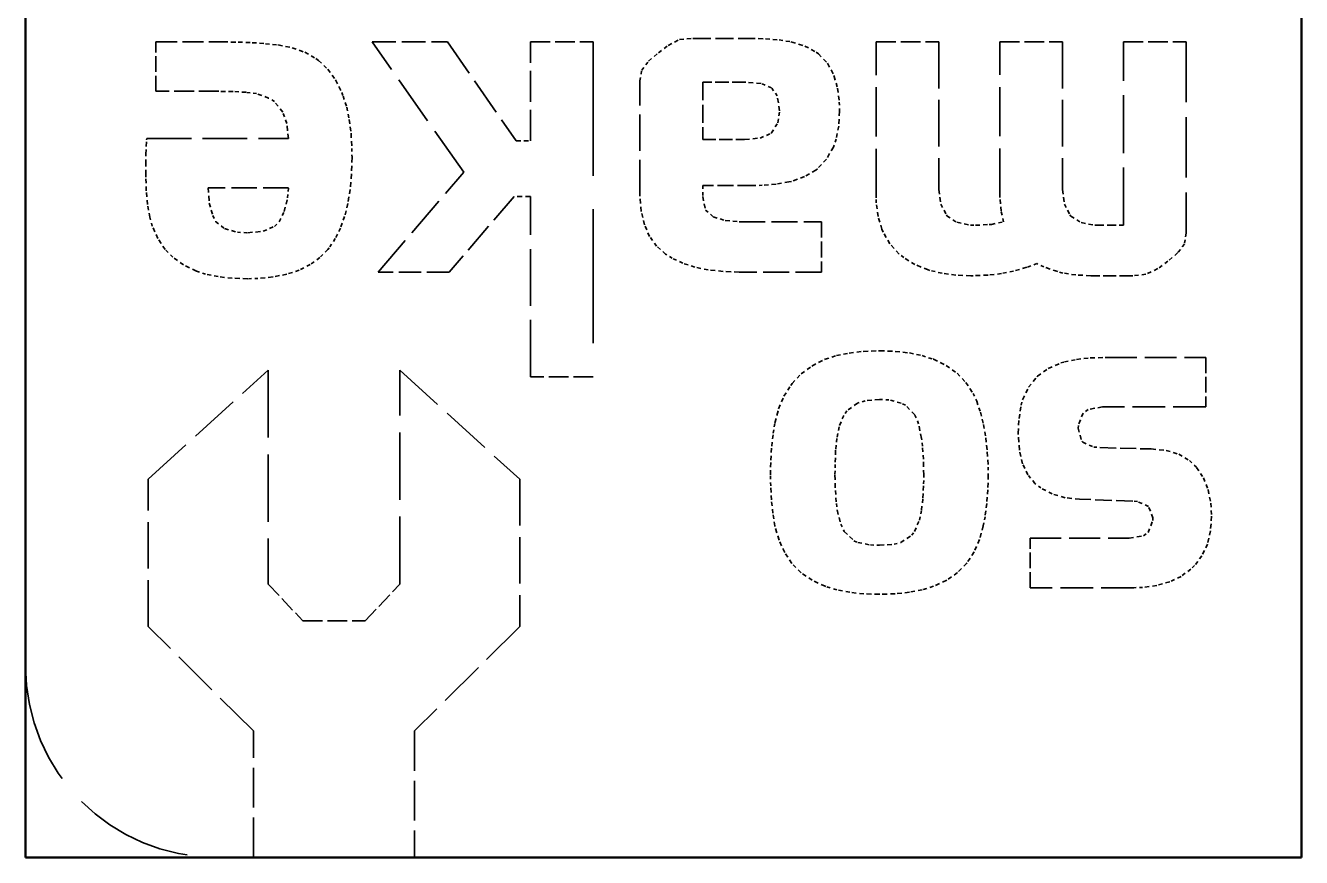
# Model space of a CAD drawing. Header units: millimetres. Extents: x 13 to 546, y 6 to 425.
# Drawn here: x 259.4 to 299.4, y 270.39 to 296.47 of the extents above; entities that cross this region are included whole.
import ezdxf

# ---------------------------------------------------------------- set-up
doc = ezdxf.new("R2010")
doc.units = ezdxf.units.MM
doc.linetypes.add('DASHED', pattern=[0.2067, 0.1654, -0.0413])
doc.layers.add('Hidden (ANSI)', color=7, linetype='DASHED', lineweight=35)
doc.layers.add('Visible (ANSI)', color=7, linetype='Continuous', lineweight=50)

msp = doc.modelspace()

# ---------------------------------------------------------------- linework, layer by layer
at = {"layer": 'Hidden (ANSI)', "ltscale": 0.764401}
msp.add_line((279.547, 295.851), (279.906, 296.03), dxfattribs=at)
at = {"layer": 'Hidden (ANSI)', "ltscale": 0.795644}
msp.add_line((279.906, 296.03), (280.322, 296.07), dxfattribs=at)
at = {"layer": 'Hidden (ANSI)', "ltscale": 3.427194}
for p, q in [((280.322, 296.07), (282.122, 296.07)), ((280.629, 294.699), (280.629, 292.9))]:
    msp.add_line(p, q, dxfattribs=at)
at = {"layer": 'Hidden (ANSI)', "ltscale": 0.909186}
msp.add_line((282.122, 296.07), (282.599, 296.056), dxfattribs=at)
at = {"layer": 'Hidden (ANSI)', "ltscale": 0.811521}
msp.add_line((282.599, 296.056), (283.024, 296.021), dxfattribs=at)
at = {"layer": 'Hidden (ANSI)', "ltscale": 0.718258}
msp.add_line((283.024, 296.021), (283.396, 295.96), dxfattribs=at)
at = {"layer": 'Hidden (ANSI)', "ltscale": 2.951875}
for p, q in [((263.489, 294.41), (263.489, 295.96)), ((296.403, 286.066), (296.403, 284.516)), ((290.895, 278.851), (290.895, 280.4))]:
    msp.add_line(p, q, dxfattribs=at)
at = {"layer": 'Hidden (ANSI)', "ltscale": 4.010918}
msp.add_line((263.489, 295.96), (265.594, 295.96), dxfattribs=at)
at = {"layer": 'Hidden (ANSI)', "ltscale": 0.89232}
msp.add_line((265.594, 295.96), (266.063, 295.951), dxfattribs=at)
at = {"layer": 'Hidden (ANSI)', "ltscale": 0.851123}
msp.add_line((266.063, 295.951), (266.509, 295.934), dxfattribs=at)
at = {"layer": 'Hidden (ANSI)', "ltscale": 0.785928}
for p, q in [((266.509, 295.934), (266.921, 295.903)), ((295.523, 289.354), (295.212, 289.082)), ((284.788, 281.898), (284.819, 281.486))]:
    msp.add_line(p, q, dxfattribs=at)
at = {"layer": 'Hidden (ANSI)', "ltscale": 0.745848}
msp.add_line((266.921, 295.903), (267.311, 295.864), dxfattribs=at)
at = {"layer": 'Hidden (ANSI)', "ltscale": 0.866666}
msp.add_line((267.311, 295.864), (267.757, 295.776), dxfattribs=at)
at = {"layer": 'Hidden (ANSI)', "ltscale": 0.807097}
msp.add_line((267.757, 295.776), (268.156, 295.632), dxfattribs=at)
at = {"layer": 'Hidden (ANSI)', "ltscale": 0.765311}
msp.add_line((268.156, 295.632), (268.506, 295.435), dxfattribs=at)
at = {"layer": 'Hidden (ANSI)', "ltscale": 9.51554}
msp.add_line((273.138, 291.875), (270.262, 295.96), dxfattribs=at)
at = {"layer": 'Hidden (ANSI)', "ltscale": 4.502913}
msp.add_line((270.262, 295.96), (272.626, 295.96), dxfattribs=at)
at = {"layer": 'Hidden (ANSI)', "ltscale": 7.201024}
msp.add_line((272.626, 295.96), (274.784, 292.856), dxfattribs=at)
at = {"layer": 'Hidden (ANSI)', "ltscale": 5.91219}
msp.add_line((275.231, 292.856), (275.231, 295.96), dxfattribs=at)
at = {"layer": 'Hidden (ANSI)', "ltscale": 3.744072}
for p, q in [((275.231, 295.96), (277.196, 295.96)), ((286.066, 295.96), (288.032, 295.96)), ((289.945, 295.96), (291.911, 295.96)), ((293.82, 295.96), (295.786, 295.96)), ((277.196, 285.461), (275.231, 285.461))]:
    msp.add_line(p, q, dxfattribs=at)
at = {"layer": 'Hidden (ANSI)', "ltscale": 25.395828}
msp.add_line((277.196, 295.96), (277.196, 285.461), dxfattribs=at)
at = {"layer": 'Hidden (ANSI)', "ltscale": 0.793193}
for p, q in [((278.926, 295.352), (279.245, 295.619)), ((263.782, 289.45), (263.55, 289.796))]:
    msp.add_line(p, q, dxfattribs=at)
at = {"layer": 'Hidden (ANSI)', "ltscale": 0.725433}
msp.add_line((279.245, 295.619), (279.547, 295.851), dxfattribs=at)
at = {"layer": 'Hidden (ANSI)', "ltscale": 0.870508}
msp.add_line((283.396, 295.96), (283.834, 295.829), dxfattribs=at)
at = {"layer": 'Hidden (ANSI)', "ltscale": 0.768574}
msp.add_line((283.834, 295.829), (284.188, 295.636), dxfattribs=at)
at = {"layer": 'Hidden (ANSI)', "ltscale": 0.160085}
msp.add_line((284.188, 295.636), (284.254, 295.584), dxfattribs=at)
at = {"layer": 'Hidden (ANSI)', "ltscale": 9.314466}
msp.add_line((286.066, 291.07), (286.066, 295.96), dxfattribs=at)
at = {"layer": 'Hidden (ANSI)', "ltscale": 8.814132}
for p, q in [((288.032, 295.96), (288.032, 291.332)), ((291.911, 295.96), (291.911, 291.332))]:
    msp.add_line(p, q, dxfattribs=at)
at = {"layer": 'Hidden (ANSI)', "ltscale": 9.297789}
msp.add_line((289.945, 291.079), (289.945, 295.96), dxfattribs=at)
at = {"layer": 'Hidden (ANSI)', "ltscale": 10.948894}
msp.add_line((293.82, 290.212), (293.82, 295.96), dxfattribs=at)
at = {"layer": 'Hidden (ANSI)', "ltscale": 11.424212}
msp.add_line((295.786, 295.96), (295.786, 289.962), dxfattribs=at)
at = {"layer": 'Hidden (ANSI)', "ltscale": 0.185054}
msp.add_line((268.506, 295.435), (268.585, 295.378), dxfattribs=at)
at = {"layer": 'Hidden (ANSI)', "ltscale": 0.755021}
msp.add_line((268.585, 295.378), (268.874, 295.106), dxfattribs=at)
at = {"layer": 'Hidden (ANSI)', "ltscale": 0.667013}
msp.add_line((278.716, 295.071), (278.926, 295.352), dxfattribs=at)
at = {"layer": 'Hidden (ANSI)', "ltscale": 0.784157}
for p, q in [((284.254, 295.584), (284.543, 295.29)), ((292.323, 288.653), (291.915, 288.714))]:
    msp.add_line(p, q, dxfattribs=at)
at = {"layer": 'Hidden (ANSI)', "ltscale": 0.820553}
for p, q in [((284.543, 295.29), (284.744, 294.909)), ((263.226, 290.864), (263.187, 291.293)), ((286.789, 289.31), (286.5, 289.629))]:
    msp.add_line(p, q, dxfattribs=at)
at = {"layer": 'Hidden (ANSI)', "ltscale": 0.787122}
msp.add_line((268.874, 295.106), (269.119, 294.774), dxfattribs=at)
at = {"layer": 'Hidden (ANSI)', "ltscale": 0.641509}
msp.add_line((278.663, 294.739), (278.716, 295.071), dxfattribs=at)
at = {"layer": 'Hidden (ANSI)', "ltscale": 0.060608}
msp.add_line((284.744, 294.909), (284.753, 294.879), dxfattribs=at)
at = {"layer": 'Hidden (ANSI)', "ltscale": 0.73642}
msp.add_line((284.753, 294.879), (284.858, 294.507), dxfattribs=at)
at = {"layer": 'Hidden (ANSI)', "ltscale": 3.752411}
msp.add_line((265.459, 294.41), (263.489, 294.41), dxfattribs=at)
at = {"layer": 'Hidden (ANSI)', "ltscale": 0.85897}
msp.add_line((265.91, 294.402), (265.459, 294.41), dxfattribs=at)
at = {"layer": 'Hidden (ANSI)', "ltscale": 0.768212}
for p, q in [((266.312, 294.38), (265.91, 294.402)), ((296.561, 281.499), (296.583, 281.097))]:
    msp.add_line(p, q, dxfattribs=at)
at = {"layer": 'Hidden (ANSI)', "ltscale": 0.853937}
msp.add_line((269.119, 294.774), (269.316, 294.371), dxfattribs=at)
at = {"layer": 'Hidden (ANSI)', "ltscale": 6.896182}
msp.add_line((278.663, 291.118), (278.663, 294.739), dxfattribs=at)
at = {"layer": 'Hidden (ANSI)', "ltscale": 2.576624}
msp.add_line((281.982, 294.699), (280.629, 294.699), dxfattribs=at)
at = {"layer": 'Hidden (ANSI)', "ltscale": 0.921755}
msp.add_line((282.463, 294.651), (281.982, 294.699), dxfattribs=at)
at = {"layer": 'Hidden (ANSI)', "ltscale": 0.665761}
msp.add_line((282.787, 294.52), (282.463, 294.651), dxfattribs=at)
at = {"layer": 'Hidden (ANSI)', "ltscale": 0.592198}
msp.add_line((282.967, 294.266), (282.787, 294.52), dxfattribs=at)
at = {"layer": 'Hidden (ANSI)', "ltscale": 0.831495}
msp.add_line((284.858, 294.507), (284.911, 294.073), dxfattribs=at)
at = {"layer": 'Hidden (ANSI)', "ltscale": 0.630853}
for p, q in [((266.641, 294.336), (266.312, 294.38)), ((264.014, 289.213), (263.782, 289.45))]:
    msp.add_line(p, q, dxfattribs=at)
at = {"layer": 'Hidden (ANSI)', "ltscale": 0.770065}
msp.add_line((267.022, 294.2), (266.641, 294.336), dxfattribs=at)
at = {"layer": 'Hidden (ANSI)', "ltscale": 0.404745}
msp.add_line((267.201, 294.086), (267.022, 294.2), dxfattribs=at)
at = {"layer": 'Hidden (ANSI)', "ltscale": 0.800827}
msp.add_line((267.464, 293.758), (267.201, 294.086), dxfattribs=at)
at = {"layer": 'Hidden (ANSI)', "ltscale": 0.232195}
msp.add_line((269.316, 294.371), (269.36, 294.257), dxfattribs=at)
at = {"layer": 'Hidden (ANSI)', "ltscale": 0.682928}
msp.add_line((269.36, 294.257), (269.469, 293.916), dxfattribs=at)
at = {"layer": 'Hidden (ANSI)', "ltscale": 0.902084}
msp.add_line((283.037, 293.797), (282.967, 294.266), dxfattribs=at)
at = {"layer": 'Hidden (ANSI)', "ltscale": 0.550521}
msp.add_line((284.911, 294.073), (284.919, 293.784), dxfattribs=at)
at = {"layer": 'Hidden (ANSI)', "ltscale": 0.008239}
for p, q in [((267.464, 293.754), (267.464, 293.758)), ((287.857, 286.013), (287.861, 286.013)), ((287.866, 278.894), (287.861, 278.894))]:
    msp.add_line(p, q, dxfattribs=at)
at = {"layer": 'Hidden (ANSI)', "ltscale": 0.717337}
msp.add_line((267.591, 293.399), (267.464, 293.754), dxfattribs=at)
at = {"layer": 'Hidden (ANSI)', "ltscale": 0.748918}
msp.add_line((269.469, 293.916), (269.548, 293.53), dxfattribs=at)
at = {"layer": 'Hidden (ANSI)', "ltscale": 0.715736}
msp.add_line((282.984, 293.425), (283.037, 293.797), dxfattribs=at)
at = {"layer": 'Hidden (ANSI)', "ltscale": 0.893565}
msp.add_line((284.919, 293.784), (284.893, 293.316), dxfattribs=at)
at = {"layer": 'Hidden (ANSI)', "ltscale": 0.906045}
msp.add_line((267.643, 292.926), (267.591, 293.399), dxfattribs=at)
at = {"layer": 'Hidden (ANSI)', "ltscale": 0.83254}
msp.add_line((269.548, 293.53), (269.605, 293.097), dxfattribs=at)
at = {"layer": 'Hidden (ANSI)', "ltscale": 0.715007}
msp.add_line((282.787, 293.106), (282.984, 293.425), dxfattribs=at)
at = {"layer": 'Hidden (ANSI)', "ltscale": 0.791438}
msp.add_line((284.893, 293.316), (284.81, 292.909), dxfattribs=at)
at = {"layer": 'Hidden (ANSI)', "ltscale": 0.85982}
msp.add_line((263.173, 292.44), (263.195, 292.891), dxfattribs=at)
at = {"layer": 'Hidden (ANSI)', "ltscale": 0.06713}
msp.add_line((263.195, 292.891), (263.2, 292.926), dxfattribs=at)
at = {"layer": 'Hidden (ANSI)', "ltscale": 8.463898}
msp.add_line((263.2, 292.926), (267.643, 292.926), dxfattribs=at)
at = {"layer": 'Hidden (ANSI)', "ltscale": 0.910218}
for p, q in [((269.605, 293.097), (269.631, 292.62)), ((289.551, 283.11), (289.578, 282.633))]:
    msp.add_line(p, q, dxfattribs=at)
at = {"layer": 'Hidden (ANSI)', "ltscale": 0.850469}
msp.add_line((274.784, 292.856), (275.231, 292.856), dxfattribs=at)
at = {"layer": 'Hidden (ANSI)', "ltscale": 2.501574}
for p, q in [((280.629, 292.9), (281.942, 292.9)), ((294.109, 288.631), (292.795, 288.631))]:
    msp.add_line(p, q, dxfattribs=at)
at = {"layer": 'Hidden (ANSI)', "ltscale": 0.937574}
msp.add_line((281.942, 292.9), (282.433, 292.944), dxfattribs=at)
at = {"layer": 'Hidden (ANSI)', "ltscale": 0.683182}
msp.add_line((282.433, 292.944), (282.761, 293.088), dxfattribs=at)
at = {"layer": 'Hidden (ANSI)', "ltscale": 0.060033}
msp.add_line((282.761, 293.088), (282.787, 293.106), dxfattribs=at)
at = {"layer": 'Hidden (ANSI)', "ltscale": 0.493025}
msp.add_line((284.81, 292.909), (284.727, 292.663), dxfattribs=at)
at = {"layer": 'Hidden (ANSI)', "ltscale": 1.367482}
msp.add_line((263.173, 291.722), (263.173, 292.44), dxfattribs=at)
at = {"layer": 'Hidden (ANSI)', "ltscale": 0.525318}
for p, q in [((269.631, 292.62), (269.635, 292.344)), ((282.494, 291.464), (282.218, 291.459)), ((287.555, 282.108), (287.559, 282.384))]:
    msp.add_line(p, q, dxfattribs=at)
at = {"layer": 'Hidden (ANSI)', "ltscale": 0.829444}
msp.add_line((284.727, 292.663), (284.508, 292.287), dxfattribs=at)
at = {"layer": 'Hidden (ANSI)', "ltscale": 1.000882}
msp.add_line((269.635, 292.344), (269.622, 291.818), dxfattribs=at)
at = {"layer": 'Hidden (ANSI)', "ltscale": 0.790383}
msp.add_line((284.508, 292.287), (284.223, 291.985), dxfattribs=at)
at = {"layer": 'Hidden (ANSI)', "ltscale": 0.817496}
msp.add_line((263.187, 291.293), (263.173, 291.722), dxfattribs=at)
at = {"layer": 'Hidden (ANSI)', "ltscale": 0.920963}
msp.add_line((269.622, 291.818), (269.579, 291.337), dxfattribs=at)
at = {"layer": 'Hidden (ANSI)', "ltscale": 7.853519}
msp.add_line((270.454, 288.745), (273.138, 291.875), dxfattribs=at)
at = {"layer": 'Hidden (ANSI)', "ltscale": 0.833458}
msp.add_line((283.82, 291.735), (283.409, 291.586), dxfattribs=at)
at = {"layer": 'Hidden (ANSI)', "ltscale": 0.773624}
msp.add_line((284.171, 291.941), (283.82, 291.735), dxfattribs=at)
at = {"layer": 'Hidden (ANSI)', "ltscale": 0.130158}
msp.add_line((284.223, 291.985), (284.171, 291.941), dxfattribs=at)
at = {"layer": 'Hidden (ANSI)', "ltscale": 4.794775}
msp.add_line((267.643, 291.389), (265.126, 291.389), dxfattribs=at)
at = {"layer": 'Hidden (ANSI)', "ltscale": 0.936238}
msp.add_line((265.126, 291.389), (265.161, 290.899), dxfattribs=at)
at = {"layer": 'Hidden (ANSI)', "ltscale": 0.611433}
msp.add_line((267.613, 291.07), (267.643, 291.389), dxfattribs=at)
at = {"layer": 'Hidden (ANSI)', "ltscale": 0.862202}
msp.add_line((269.579, 291.337), (269.504, 290.89), dxfattribs=at)
at = {"layer": 'Hidden (ANSI)', "ltscale": 3.026926}
msp.add_line((282.218, 291.459), (280.629, 291.459), dxfattribs=at)
at = {"layer": 'Hidden (ANSI)', "ltscale": 0.658674}
msp.add_line((280.629, 291.459), (280.629, 291.114), dxfattribs=at)
at = {"layer": 'Hidden (ANSI)', "ltscale": 0.828143}
for p, q in [((282.927, 291.499), (282.494, 291.464)), ((289.569, 281.92), (289.534, 281.486))]:
    msp.add_line(p, q, dxfattribs=at)
at = {"layer": 'Hidden (ANSI)', "ltscale": 0.770381}
msp.add_line((283.326, 291.569), (282.927, 291.499), dxfattribs=at)
at = {"layer": 'Hidden (ANSI)', "ltscale": 0.161812}
msp.add_line((283.409, 291.586), (283.326, 291.569), dxfattribs=at)
at = {"layer": 'Hidden (ANSI)', "ltscale": 0.87497}
msp.add_line((288.032, 291.332), (288.093, 290.877), dxfattribs=at)
at = {"layer": 'Hidden (ANSI)', "ltscale": 0.873896}
msp.add_line((291.911, 291.332), (291.968, 290.877), dxfattribs=at)
at = {"layer": 'Hidden (ANSI)', "ltscale": 0.778596}
msp.add_line((263.296, 290.461), (263.226, 290.864), dxfattribs=at)
at = {"layer": 'Hidden (ANSI)', "ltscale": 0.762762}
msp.add_line((265.161, 290.899), (265.27, 290.514), dxfattribs=at)
at = {"layer": 'Hidden (ANSI)', "ltscale": 0.831202}
msp.add_line((267.512, 290.645), (267.613, 291.07), dxfattribs=at)
at = {"layer": 'Hidden (ANSI)', "ltscale": 0.798784}
for p, q in [((269.504, 290.89), (269.403, 290.483)), ((283.715, 285.549), (284.052, 285.799))]:
    msp.add_line(p, q, dxfattribs=at)
at = {"layer": 'Hidden (ANSI)', "ltscale": 5.948685}
msp.add_line((274.718, 291.114), (272.683, 288.745), dxfattribs=at)
at = {"layer": 'Hidden (ANSI)', "ltscale": 0.975553}
msp.add_line((275.231, 291.114), (274.718, 291.114), dxfattribs=at)
at = {"layer": 'Hidden (ANSI)', "ltscale": 10.765438}
msp.add_line((275.231, 285.461), (275.231, 291.114), dxfattribs=at)
at = {"layer": 'Hidden (ANSI)', "ltscale": 0.911935}
msp.add_line((278.702, 290.641), (278.663, 291.118), dxfattribs=at)
at = {"layer": 'Hidden (ANSI)', "ltscale": 0.827514}
msp.add_line((280.629, 291.114), (280.721, 290.689), dxfattribs=at)
at = {"layer": 'Hidden (ANSI)', "ltscale": 0.291881}
msp.add_line((286.071, 290.917), (286.066, 291.07), dxfattribs=at)
at = {"layer": 'Hidden (ANSI)', "ltscale": 0.824272}
for p, q in [((286.128, 290.487), (286.071, 290.917)), ((288.566, 288.649), (288.137, 288.706))]:
    msp.add_line(p, q, dxfattribs=at)
at = {"layer": 'Hidden (ANSI)', "ltscale": 0.730876}
for p, q in [((288.093, 290.877), (288.269, 290.536)), ((291.968, 290.877), (292.143, 290.536))]:
    msp.add_line(p, q, dxfattribs=at)
at = {"layer": 'Hidden (ANSI)', "ltscale": 0.812249}
msp.add_line((289.985, 290.654), (289.945, 291.079), dxfattribs=at)
at = {"layer": 'Hidden (ANSI)', "ltscale": 0.546274}
msp.add_line((263.375, 290.185), (263.296, 290.461), dxfattribs=at)
at = {"layer": 'Hidden (ANSI)', "ltscale": 0.413917}
msp.add_line((265.27, 290.514), (265.371, 290.321), dxfattribs=at)
at = {"layer": 'Hidden (ANSI)', "ltscale": 0.686127}
msp.add_line((267.354, 290.321), (267.512, 290.645), dxfattribs=at)
at = {"layer": 'Hidden (ANSI)', "ltscale": 0.735853}
msp.add_line((269.403, 290.483), (269.272, 290.12), dxfattribs=at)
at = {"layer": 'Hidden (ANSI)', "ltscale": 0.814983}
msp.add_line((278.803, 290.225), (278.702, 290.641), dxfattribs=at)
at = {"layer": 'Hidden (ANSI)', "ltscale": 0.614156}
msp.add_line((280.721, 290.689), (280.962, 290.474), dxfattribs=at)
at = {"layer": 'Hidden (ANSI)', "ltscale": 0.749104}
msp.add_line((280.962, 290.474), (281.338, 290.361), dxfattribs=at)
at = {"layer": 'Hidden (ANSI)', "ltscale": 0.799436}
for p, q in [((286.246, 290.085), (286.128, 290.487)), ((291.99, 281.67), (291.587, 281.788))]:
    msp.add_line(p, q, dxfattribs=at)
at = {"layer": 'Hidden (ANSI)', "ltscale": 0.083289}
msp.add_line((288.269, 290.536), (288.295, 290.501), dxfattribs=at)
at = {"layer": 'Hidden (ANSI)', "ltscale": 0.679867}
msp.add_line((288.295, 290.501), (288.593, 290.304), dxfattribs=at)
at = {"layer": 'Hidden (ANSI)', "ltscale": 0.64755}
msp.add_line((290.055, 290.321), (289.985, 290.654), dxfattribs=at)
at = {"layer": 'Hidden (ANSI)', "ltscale": 0.088544}
msp.add_line((292.143, 290.536), (292.174, 290.501), dxfattribs=at)
at = {"layer": 'Hidden (ANSI)', "ltscale": 0.716901}
msp.add_line((292.174, 290.501), (292.489, 290.295), dxfattribs=at)
at = {"layer": 'Hidden (ANSI)', "ltscale": 0.813575}
msp.add_line((263.55, 289.796), (263.375, 290.185), dxfattribs=at)
at = {"layer": 'Hidden (ANSI)', "ltscale": 0.645883}
msp.add_line((265.371, 290.321), (265.634, 290.107), dxfattribs=at)
at = {"layer": 'Hidden (ANSI)', "ltscale": 0.805156}
msp.add_line((265.634, 290.107), (266.041, 289.993), dxfattribs=at)
at = {"layer": 'Hidden (ANSI)', "ltscale": 0.946651}
msp.add_line((266.356, 289.975), (266.851, 290.023), dxfattribs=at)
at = {"layer": 'Hidden (ANSI)', "ltscale": 0.728064}
msp.add_line((266.851, 290.023), (267.201, 290.177), dxfattribs=at)
at = {"layer": 'Hidden (ANSI)', "ltscale": 0.401036}
msp.add_line((267.201, 290.177), (267.354, 290.321), dxfattribs=at)
at = {"layer": 'Hidden (ANSI)', "ltscale": 0.689816}
msp.add_line((269.272, 290.12), (269.11, 289.796), dxfattribs=at)
at = {"layer": 'Hidden (ANSI)', "ltscale": 0.757687}
msp.add_line((278.965, 289.861), (278.803, 290.225), dxfattribs=at)
at = {"layer": 'Hidden (ANSI)', "ltscale": 0.837162}
msp.add_line((281.338, 290.361), (281.776, 290.321), dxfattribs=at)
at = {"layer": 'Hidden (ANSI)', "ltscale": 4.903182}
for p, q in [((281.776, 290.321), (284.35, 290.321)), ((284.35, 288.745), (281.776, 288.745))]:
    msp.add_line(p, q, dxfattribs=at)
at = {"layer": 'Hidden (ANSI)', "ltscale": 3.001909}
msp.add_line((284.35, 290.321), (284.35, 288.745), dxfattribs=at)
at = {"layer": 'Hidden (ANSI)', "ltscale": 0.182787}
msp.add_line((286.285, 289.997), (286.246, 290.085), dxfattribs=at)
at = {"layer": 'Hidden (ANSI)', "ltscale": 0.84213}
for p, q in [((288.593, 290.304), (289.026, 290.216)), ((267.595, 288.679), (267.162, 288.592))]:
    msp.add_line(p, q, dxfattribs=at)
at = {"layer": 'Hidden (ANSI)', "ltscale": 0.300217}
msp.add_line((289.026, 290.216), (289.184, 290.212), dxfattribs=at)
at = {"layer": 'Hidden (ANSI)', "ltscale": 0.818177}
msp.add_line((289.184, 290.212), (289.613, 290.234), dxfattribs=at)
at = {"layer": 'Hidden (ANSI)', "ltscale": 0.133583}
msp.add_line((289.613, 290.234), (289.683, 290.238), dxfattribs=at)
at = {"layer": 'Hidden (ANSI)', "ltscale": 0.7262}
msp.add_line((289.683, 290.238), (290.055, 290.321), dxfattribs=at)
at = {"layer": 'Hidden (ANSI)', "ltscale": 0.840519}
msp.add_line((292.489, 290.295), (292.922, 290.212), dxfattribs=at)
at = {"layer": 'Hidden (ANSI)', "ltscale": 1.709377}
msp.add_line((292.922, 290.212), (293.82, 290.212), dxfattribs=at)
at = {"layer": 'Hidden (ANSI)', "ltscale": 0.601228}
msp.add_line((266.041, 289.993), (266.356, 289.975), dxfattribs=at)
at = {"layer": 'Hidden (ANSI)', "ltscale": 0.656771}
msp.add_line((269.11, 289.796), (268.922, 289.507), dxfattribs=at)
at = {"layer": 'Hidden (ANSI)', "ltscale": 0.710471}
msp.add_line((279.184, 289.559), (278.965, 289.861), dxfattribs=at)
at = {"layer": 'Hidden (ANSI)', "ltscale": 0.810835}
msp.add_line((286.5, 289.629), (286.285, 289.997), dxfattribs=at)
at = {"layer": 'Hidden (ANSI)', "ltscale": 0.635465}
msp.add_line((295.729, 289.616), (295.523, 289.354), dxfattribs=at)
at = {"layer": 'Hidden (ANSI)', "ltscale": 0.667534}
msp.add_line((295.786, 289.962), (295.729, 289.616), dxfattribs=at)
at = {"layer": 'Hidden (ANSI)', "ltscale": 0.800609}
for p, q in [((264.355, 288.968), (264.014, 289.213)), ((288.26, 285.816), (288.601, 285.571))]:
    msp.add_line(p, q, dxfattribs=at)
at = {"layer": 'Hidden (ANSI)', "ltscale": 0.678023}
msp.add_line((268.874, 289.45), (268.624, 289.196), dxfattribs=at)
at = {"layer": 'Hidden (ANSI)', "ltscale": 0.141907}
msp.add_line((268.922, 289.507), (268.874, 289.45), dxfattribs=at)
at = {"layer": 'Hidden (ANSI)', "ltscale": 0.71457}
msp.add_line((279.464, 289.31), (279.184, 289.559), dxfattribs=at)
at = {"layer": 'Hidden (ANSI)', "ltscale": 0.471915}
msp.add_line((279.674, 289.178), (279.464, 289.31), dxfattribs=at)
at = {"layer": 'Hidden (ANSI)', "ltscale": 0.343722}
msp.add_line((286.929, 289.196), (286.789, 289.31), dxfattribs=at)
at = {"layer": 'Hidden (ANSI)', "ltscale": 0.861435}
msp.add_line((264.763, 288.771), (264.355, 288.968), dxfattribs=at)
at = {"layer": 'Hidden (ANSI)', "ltscale": 0.772544}
msp.add_line((267.981, 288.806), (267.595, 288.679), dxfattribs=at)
at = {"layer": 'Hidden (ANSI)', "ltscale": 0.738306}
msp.add_line((268.326, 288.981), (267.981, 288.806), dxfattribs=at)
at = {"layer": 'Hidden (ANSI)', "ltscale": 0.698828}
msp.add_line((268.624, 289.196), (268.326, 288.981), dxfattribs=at)
at = {"layer": 'Hidden (ANSI)', "ltscale": 0.701163}
msp.add_line((280.007, 289.021), (279.674, 289.178), dxfattribs=at)
at = {"layer": 'Hidden (ANSI)', "ltscale": 0.754099}
msp.add_line((280.384, 288.898), (280.007, 289.021), dxfattribs=at)
at = {"layer": 'Hidden (ANSI)', "ltscale": 0.817624}
msp.add_line((280.804, 288.811), (280.384, 288.898), dxfattribs=at)
at = {"layer": 'Hidden (ANSI)', "ltscale": 0.888572}
msp.add_line((281.268, 288.763), (280.804, 288.811), dxfattribs=at)
at = {"layer": 'Hidden (ANSI)', "ltscale": 0.789327}
msp.add_line((287.283, 288.981), (286.929, 289.196), dxfattribs=at)
at = {"layer": 'Hidden (ANSI)', "ltscale": 0.856254}
msp.add_line((287.699, 288.811), (287.283, 288.981), dxfattribs=at)
at = {"layer": 'Hidden (ANSI)', "ltscale": 0.103047}
msp.add_line((287.752, 288.798), (287.699, 288.811), dxfattribs=at)
at = {"layer": 'Hidden (ANSI)', "ltscale": 0.825789}
for p, q in [((290.79, 288.894), (290.374, 288.771)), ((296.473, 281.924), (296.561, 281.499))]:
    msp.add_line(p, q, dxfattribs=at)
at = {"layer": 'Hidden (ANSI)', "ltscale": 0.638249}
msp.add_line((291.106, 289.008), (290.79, 288.894), dxfattribs=at)
at = {"layer": 'Hidden (ANSI)', "ltscale": 0.447801}
msp.add_line((291.32, 288.911), (291.106, 289.008), dxfattribs=at)
at = {"layer": 'Hidden (ANSI)', "ltscale": 0.883392}
msp.add_line((291.758, 288.758), (291.32, 288.911), dxfattribs=at)
at = {"layer": 'Hidden (ANSI)', "ltscale": 0.794376}
msp.add_line((294.901, 288.854), (294.525, 288.675), dxfattribs=at)
at = {"layer": 'Hidden (ANSI)', "ltscale": 0.733772}
for p, q in [((295.212, 289.082), (294.901, 288.854)), ((295.935, 279.433), (295.624, 279.205))]:
    msp.add_line(p, q, dxfattribs=at)
at = {"layer": 'Hidden (ANSI)', "ltscale": 0.569516}
msp.add_line((265.047, 288.679), (264.763, 288.771), dxfattribs=at)
at = {"layer": 'Hidden (ANSI)', "ltscale": 0.75709}
msp.add_line((265.437, 288.601), (265.047, 288.679), dxfattribs=at)
at = {"layer": 'Hidden (ANSI)', "ltscale": 0.847111}
for p, q in [((265.879, 288.552), (265.437, 288.601)), ((286.666, 286.258), (287.108, 286.21)), ((289.503, 283.553), (289.551, 283.11)), ((285.681, 278.658), (285.239, 278.706)), ((287.108, 278.706), (286.666, 278.658))]:
    msp.add_line(p, q, dxfattribs=at)
at = {"layer": 'Hidden (ANSI)', "ltscale": 0.934454}
msp.add_line((266.369, 288.535), (265.879, 288.552), dxfattribs=at)
at = {"layer": 'Hidden (ANSI)', "ltscale": 0.600533}
msp.add_line((266.685, 288.544), (266.369, 288.535), dxfattribs=at)
at = {"layer": 'Hidden (ANSI)', "ltscale": 0.913458}
msp.add_line((267.162, 288.592), (266.685, 288.544), dxfattribs=at)
at = {"layer": 'Hidden (ANSI)', "ltscale": 4.244407}
msp.add_line((272.683, 288.745), (270.454, 288.745), dxfattribs=at)
at = {"layer": 'Hidden (ANSI)', "ltscale": 0.967789}
msp.add_line((281.776, 288.745), (281.268, 288.763), dxfattribs=at)
at = {"layer": 'Hidden (ANSI)', "ltscale": 0.75433}
msp.add_line((288.137, 288.706), (287.752, 288.798), dxfattribs=at)
at = {"layer": 'Hidden (ANSI)', "ltscale": 0.884454}
msp.add_line((289.03, 288.631), (288.566, 288.649), dxfattribs=at)
at = {"layer": 'Hidden (ANSI)', "ltscale": 0.141662}
msp.add_line((289.105, 288.631), (289.03, 288.631), dxfattribs=at)
at = {"layer": 'Hidden (ANSI)', "ltscale": 0.90112}
msp.add_line((289.578, 288.649), (289.105, 288.631), dxfattribs=at)
at = {"layer": 'Hidden (ANSI)', "ltscale": 0.805674}
msp.add_line((289.998, 288.697), (289.578, 288.649), dxfattribs=at)
at = {"layer": 'Hidden (ANSI)', "ltscale": 0.730924}
for p, q in [((290.374, 288.771), (289.998, 288.697)), ((291.972, 285.93), (292.349, 286.004))]:
    msp.add_line(p, q, dxfattribs=at)
at = {"layer": 'Hidden (ANSI)', "ltscale": 0.311468}
msp.add_line((291.915, 288.714), (291.758, 288.758), dxfattribs=at)
at = {"layer": 'Hidden (ANSI)', "ltscale": 0.901467}
msp.add_line((292.795, 288.631), (292.323, 288.653), dxfattribs=at)
at = {"layer": 'Hidden (ANSI)', "ltscale": 0.796474}
for p, q in [((294.525, 288.675), (294.109, 288.631)), ((282.827, 281.184), (282.783, 281.6))]:
    msp.add_line(p, q, dxfattribs=at)
at = {"layer": 'Hidden (ANSI)', "ltscale": 0.063407}
msp.add_line((284.442, 286), (284.473, 286.013), dxfattribs=at)
at = {"layer": 'Hidden (ANSI)', "ltscale": 0.701361}
for p, q in [((284.473, 286.013), (284.823, 286.127)), ((287.507, 286.127), (287.857, 286.013))]:
    msp.add_line(p, q, dxfattribs=at)
at = {"layer": 'Hidden (ANSI)', "ltscale": 0.765265}
msp.add_line((284.823, 286.127), (285.217, 286.206), dxfattribs=at)
at = {"layer": 'Hidden (ANSI)', "ltscale": 0.848054}
msp.add_line((285.217, 286.206), (285.659, 286.258), dxfattribs=at)
at = {"layer": 'Hidden (ANSI)', "ltscale": 0.92612}
msp.add_line((285.659, 286.258), (286.145, 286.276), dxfattribs=at)
at = {"layer": 'Hidden (ANSI)', "ltscale": 0.049933}
msp.add_line((286.145, 286.276), (286.171, 286.276), dxfattribs=at)
at = {"layer": 'Hidden (ANSI)', "ltscale": 0.942787}
msp.add_line((286.171, 286.276), (286.666, 286.258), dxfattribs=at)
at = {"layer": 'Hidden (ANSI)', "ltscale": 0.775105}
msp.add_line((287.108, 286.21), (287.507, 286.127), dxfattribs=at)
at = {"layer": 'Hidden (ANSI)', "ltscale": 0.846454}
msp.add_line((287.861, 286.013), (288.26, 285.816), dxfattribs=at)
at = {"layer": 'Hidden (ANSI)', "ltscale": 0.813959}
msp.add_line((292.349, 286.004), (292.774, 286.053), dxfattribs=at)
at = {"layer": 'Hidden (ANSI)', "ltscale": 0.90085}
msp.add_line((292.774, 286.053), (293.246, 286.066), dxfattribs=at)
at = {"layer": 'Hidden (ANSI)', "ltscale": 6.012257}
msp.add_line((293.246, 286.066), (296.403, 286.066), dxfattribs=at)
at = {"layer": 'Hidden (ANSI)', "ltscale": 9.677503}
for p, q in [((263.246, 282.252), (267.007, 285.669)), ((271.134, 285.669), (274.894, 282.252))]:
    msp.add_line(p, q, dxfattribs=at)
at = {"layer": 'Hidden (ANSI)', "ltscale": 12.767645}
for p, q in [((267.007, 285.669), (267.007, 278.965)), ((271.134, 278.965), (271.134, 285.669))]:
    msp.add_line(p, q, dxfattribs=at)
at = {"layer": 'Hidden (ANSI)', "ltscale": 0.835333}
msp.add_line((284.052, 285.799), (284.442, 286), dxfattribs=at)
at = {"layer": 'Hidden (ANSI)', "ltscale": 0.782204}
msp.add_line((291.127, 285.483), (291.46, 285.724), dxfattribs=at)
at = {"layer": 'Hidden (ANSI)', "ltscale": 0.825495}
msp.add_line((291.46, 285.724), (291.859, 285.895), dxfattribs=at)
at = {"layer": 'Hidden (ANSI)', "ltscale": 0.226743}
msp.add_line((291.859, 285.895), (291.972, 285.93), dxfattribs=at)
at = {"layer": 'Hidden (ANSI)', "ltscale": 0.143368}
msp.add_line((283.387, 285.19), (283.431, 285.251), dxfattribs=at)
at = {"layer": 'Hidden (ANSI)', "ltscale": 0.784334}
msp.add_line((283.431, 285.251), (283.715, 285.549), dxfattribs=at)
at = {"layer": 'Hidden (ANSI)', "ltscale": 0.766536}
for p, q in [((288.601, 285.571), (288.881, 285.282)), ((288.899, 279.612), (288.619, 279.323))]:
    msp.add_line(p, q, dxfattribs=at)
at = {"layer": 'Hidden (ANSI)', "ltscale": 0.777031}
msp.add_line((288.881, 285.282), (289.105, 284.94), dxfattribs=at)
at = {"layer": 'Hidden (ANSI)', "ltscale": 0.789107}
for p, q in [((290.843, 285.133), (291.101, 285.457)), ((282.792, 283.286), (282.84, 283.697))]:
    msp.add_line(p, q, dxfattribs=at)
at = {"layer": 'Hidden (ANSI)', "ltscale": 0.070658}
msp.add_line((291.101, 285.457), (291.127, 285.483), dxfattribs=at)
at = {"layer": 'Hidden (ANSI)', "ltscale": 0.814557}
msp.add_line((283.01, 284.455), (283.177, 284.849), dxfattribs=at)
at = {"layer": 'Hidden (ANSI)', "ltscale": 0.763628}
msp.add_line((283.177, 284.849), (283.387, 285.19), dxfattribs=at)
at = {"layer": 'Hidden (ANSI)', "ltscale": 0.514756}
msp.add_line((289.105, 284.94), (289.219, 284.695), dxfattribs=at)
at = {"layer": 'Hidden (ANSI)', "ltscale": 0.828102}
msp.add_line((290.659, 284.739), (290.843, 285.133), dxfattribs=at)
at = {"layer": 'Hidden (ANSI)', "ltscale": 0.863652}
msp.add_line((282.892, 284.017), (283.01, 284.455), dxfattribs=at)
at = {"layer": 'Hidden (ANSI)', "ltscale": 0.780424}
msp.add_line((285.48, 284.638), (285.151, 284.393), dxfattribs=at)
at = {"layer": 'Hidden (ANSI)', "ltscale": 0.477553}
msp.add_line((285.721, 284.708), (285.48, 284.638), dxfattribs=at)
at = {"layer": 'Hidden (ANSI)', "ltscale": 0.862847}
msp.add_line((286.171, 284.752), (285.721, 284.708), dxfattribs=at)
at = {"layer": 'Hidden (ANSI)', "ltscale": 0.567926}
msp.add_line((286.469, 284.735), (286.171, 284.752), dxfattribs=at)
at = {"layer": 'Hidden (ANSI)', "ltscale": 0.748222}
for p, q in [((286.85, 284.638), (286.469, 284.735)), ((289.337, 284.349), (289.433, 283.969))]:
    msp.add_line(p, q, dxfattribs=at)
at = {"layer": 'Hidden (ANSI)', "ltscale": 0.290807}
msp.add_line((286.986, 284.568), (286.85, 284.638), dxfattribs=at)
at = {"layer": 'Hidden (ANSI)', "ltscale": 0.801911}
msp.add_line((287.279, 284.266), (286.986, 284.568), dxfattribs=at)
at = {"layer": 'Hidden (ANSI)', "ltscale": 0.696087}
msp.add_line((289.219, 284.695), (289.337, 284.349), dxfattribs=at)
at = {"layer": 'Hidden (ANSI)', "ltscale": 0.793675}
for p, q in [((290.545, 284.157), (290.611, 284.568)), ((287.546, 282.874), (287.52, 283.29))]:
    msp.add_line(p, q, dxfattribs=at)
at = {"layer": 'Hidden (ANSI)', "ltscale": 0.337806}
msp.add_line((290.611, 284.568), (290.659, 284.739), dxfattribs=at)
at = {"layer": 'Hidden (ANSI)', "ltscale": 0.370208}
msp.add_line((292.712, 284.437), (292.555, 284.323), dxfattribs=at)
at = {"layer": 'Hidden (ANSI)', "ltscale": 0.871825}
msp.add_line((293.163, 284.516), (292.712, 284.437), dxfattribs=at)
at = {"layer": 'Hidden (ANSI)', "ltscale": 6.170696}
msp.add_line((296.403, 284.516), (293.163, 284.516), dxfattribs=at)
at = {"layer": 'Hidden (ANSI)', "ltscale": 0.616811}
msp.add_line((282.84, 283.697), (282.892, 284.017), dxfattribs=at)
at = {"layer": 'Hidden (ANSI)', "ltscale": 0.736986}
msp.add_line((285.051, 284.253), (284.906, 283.894), dxfattribs=at)
at = {"layer": 'Hidden (ANSI)', "ltscale": 0.328521}
for p, q in [((285.151, 284.393), (285.051, 284.253)), ((294.45, 280.479), (294.59, 280.58))]:
    msp.add_line(p, q, dxfattribs=at)
at = {"layer": 'Hidden (ANSI)', "ltscale": 0.579139}
msp.add_line((287.397, 283.986), (287.279, 284.266), dxfattribs=at)
at = {"layer": 'Hidden (ANSI)', "ltscale": 0.876914}
msp.add_line((290.519, 283.697), (290.545, 284.157), dxfattribs=at)
at = {"layer": 'Hidden (ANSI)', "ltscale": 0.786592}
msp.add_line((292.555, 284.323), (292.406, 283.938), dxfattribs=at)
at = {"layer": 'Hidden (ANSI)', "ltscale": 0.706398}
msp.add_line((284.906, 283.894), (284.832, 283.531), dxfattribs=at)
at = {"layer": 'Hidden (ANSI)', "ltscale": 0.884651}
msp.add_line((287.489, 283.531), (287.397, 283.986), dxfattribs=at)
at = {"layer": 'Hidden (ANSI)', "ltscale": 0.803254}
msp.add_line((289.433, 283.969), (289.503, 283.553), dxfattribs=at)
at = {"layer": 'Hidden (ANSI)', "ltscale": 0.091628}
msp.add_line((290.519, 283.649), (290.519, 283.697), dxfattribs=at)
at = {"layer": 'Hidden (ANSI)', "ltscale": 0.936869}
msp.add_line((290.558, 283.159), (290.519, 283.649), dxfattribs=at)
at = {"layer": 'Hidden (ANSI)', "ltscale": 0.166887}
msp.add_line((292.406, 283.938), (292.401, 283.85), dxfattribs=at)
at = {"layer": 'Hidden (ANSI)', "ltscale": 0.794901}
msp.add_line((292.401, 283.85), (292.511, 283.448), dxfattribs=at)
at = {"layer": 'Hidden (ANSI)', "ltscale": 0.835291}
msp.add_line((282.765, 282.848), (282.792, 283.286), dxfattribs=at)
at = {"layer": 'Hidden (ANSI)', "ltscale": 0.71184}
msp.add_line((284.832, 283.531), (284.797, 283.159), dxfattribs=at)
at = {"layer": 'Hidden (ANSI)', "ltscale": 0.46224}
msp.add_line((287.52, 283.29), (287.489, 283.531), dxfattribs=at)
at = {"layer": 'Hidden (ANSI)', "ltscale": 0.094978}
msp.add_line((292.511, 283.448), (292.542, 283.408), dxfattribs=at)
at = {"layer": 'Hidden (ANSI)', "ltscale": 0.717095}
msp.add_line((292.542, 283.408), (292.887, 283.259), dxfattribs=at)
at = {"layer": 'Hidden (ANSI)', "ltscale": 0.368325}
msp.add_line((292.887, 283.259), (293.08, 283.242), dxfattribs=at)
at = {"layer": 'Hidden (ANSI)', "ltscale": 3.061417}
msp.add_line((293.08, 283.242), (294.687, 283.198), dxfattribs=at)
at = {"layer": 'Hidden (ANSI)', "ltscale": 0.884179}
msp.add_line((282.752, 282.384), (282.765, 282.848), dxfattribs=at)
at = {"layer": 'Hidden (ANSI)', "ltscale": 0.842791}
msp.add_line((284.797, 283.159), (284.779, 282.716), dxfattribs=at)
at = {"layer": 'Hidden (ANSI)', "ltscale": 0.934193}
for p, q in [((287.559, 282.384), (287.546, 282.874)), ((286.171, 278.645), (285.681, 278.658))]:
    msp.add_line(p, q, dxfattribs=at)
at = {"layer": 'Hidden (ANSI)', "ltscale": 0.823091}
msp.add_line((290.659, 282.738), (290.558, 283.159), dxfattribs=at)
at = {"layer": 'Hidden (ANSI)', "ltscale": 0.896052}
msp.add_line((294.687, 283.198), (295.155, 283.154), dxfattribs=at)
at = {"layer": 'Hidden (ANSI)', "ltscale": 0.79385}
msp.add_line((295.155, 283.154), (295.554, 283.032), dxfattribs=at)
at = {"layer": 'Hidden (ANSI)', "ltscale": 0.743608}
msp.add_line((295.554, 283.032), (295.891, 282.835), dxfattribs=at)
at = {"layer": 'Hidden (ANSI)', "ltscale": 0.589668}
msp.add_line((295.891, 282.835), (296.114, 282.62), dxfattribs=at)
at = {"layer": 'Hidden (ANSI)', "ltscale": 0.633712}
msp.add_line((284.779, 282.716), (284.775, 282.384), dxfattribs=at)
at = {"layer": 'Hidden (ANSI)', "ltscale": 0.475218}
msp.add_line((289.578, 282.633), (289.578, 282.384), dxfattribs=at)
at = {"layer": 'Hidden (ANSI)', "ltscale": 0.727348}
msp.add_line((290.821, 282.392), (290.659, 282.738), dxfattribs=at)
at = {"layer": 'Hidden (ANSI)', "ltscale": 0.735428}
msp.add_line((296.114, 282.62), (296.324, 282.296), dxfattribs=at)
at = {"layer": 'Hidden (ANSI)', "ltscale": 8.793238}
for p, q in [((263.246, 277.636), (263.246, 282.252)), ((274.894, 282.252), (274.894, 277.636))]:
    msp.add_line(p, q, dxfattribs=at)
at = {"layer": 'Hidden (ANSI)', "ltscale": 0.650549}
msp.add_line((282.761, 282.042), (282.752, 282.384), dxfattribs=at)
at = {"layer": 'Hidden (ANSI)', "ltscale": 0.843162}
msp.add_line((282.783, 281.6), (282.761, 282.042), dxfattribs=at)
at = {"layer": 'Hidden (ANSI)', "ltscale": 0.925857}
for p, q in [((284.775, 282.384), (284.788, 281.898)), ((286.666, 278.658), (286.18, 278.645))]:
    msp.add_line(p, q, dxfattribs=at)
at = {"layer": 'Hidden (ANSI)', "ltscale": 0.851491}
msp.add_line((287.533, 281.661), (287.555, 282.108), dxfattribs=at)
at = {"layer": 'Hidden (ANSI)', "ltscale": 0.883982}
msp.add_line((289.578, 282.384), (289.569, 281.92), dxfattribs=at)
at = {"layer": 'Hidden (ANSI)', "ltscale": 0.669354}
msp.add_line((291.044, 282.121), (290.821, 282.392), dxfattribs=at)
at = {"layer": 'Hidden (ANSI)', "ltscale": 0.451897}
msp.add_line((291.233, 281.977), (291.044, 282.121), dxfattribs=at)
at = {"layer": 'Hidden (ANSI)', "ltscale": 0.763309}
msp.add_line((296.324, 282.296), (296.473, 281.924), dxfattribs=at)
at = {"layer": 'Hidden (ANSI)', "ltscale": 0.713596}
msp.add_line((287.489, 281.289), (287.533, 281.661), dxfattribs=at)
at = {"layer": 'Hidden (ANSI)', "ltscale": 0.764629}
for p, q in [((291.587, 281.788), (291.233, 281.977)), ((296.451, 280.217), (296.28, 279.853))]:
    msp.add_line(p, q, dxfattribs=at)
at = {"layer": 'Hidden (ANSI)', "ltscale": 0.871985}
msp.add_line((292.445, 281.622), (291.99, 281.67), dxfattribs=at)
at = {"layer": 'Hidden (ANSI)', "ltscale": 3.187209}
msp.add_line((294.118, 281.565), (292.445, 281.622), dxfattribs=at)
at = {"layer": 'Hidden (ANSI)', "ltscale": 0.378472}
msp.add_line((284.819, 281.486), (284.845, 281.289), dxfattribs=at)
at = {"layer": 'Hidden (ANSI)', "ltscale": 0.875645}
msp.add_line((284.845, 281.289), (284.954, 280.843), dxfattribs=at)
at = {"layer": 'Hidden (ANSI)', "ltscale": 0.621359}
msp.add_line((287.424, 280.97), (287.489, 281.289), dxfattribs=at)
at = {"layer": 'Hidden (ANSI)', "ltscale": 0.790119}
msp.add_line((289.534, 281.486), (289.481, 281.075), dxfattribs=at)
at = {"layer": 'Hidden (ANSI)', "ltscale": 0.267915}
msp.add_line((294.258, 281.552), (294.118, 281.565), dxfattribs=at)
at = {"layer": 'Hidden (ANSI)', "ltscale": 0.720432}
msp.add_line((294.604, 281.399), (294.258, 281.552), dxfattribs=at)
at = {"layer": 'Hidden (ANSI)', "ltscale": 0.733914}
msp.add_line((294.744, 281.04), (294.604, 281.399), dxfattribs=at)
at = {"layer": 'Hidden (ANSI)', "ltscale": 0.760754}
msp.add_line((282.892, 280.79), (282.827, 281.184), dxfattribs=at)
at = {"layer": 'Hidden (ANSI)', "ltscale": 0.492178}
msp.add_line((284.954, 280.843), (285.068, 280.611), dxfattribs=at)
at = {"layer": 'Hidden (ANSI)', "ltscale": 0.746687}
msp.add_line((287.266, 280.611), (287.424, 280.97), dxfattribs=at)
at = {"layer": 'Hidden (ANSI)', "ltscale": 0.552664}
msp.add_line((289.481, 281.075), (289.424, 280.79), dxfattribs=at)
at = {"layer": 'Hidden (ANSI)', "ltscale": 0.778819}
msp.add_line((294.59, 280.58), (294.739, 280.961), dxfattribs=at)
at = {"layer": 'Hidden (ANSI)', "ltscale": 0.150232}
msp.add_line((294.739, 280.961), (294.744, 281.04), dxfattribs=at)
at = {"layer": 'Hidden (ANSI)', "ltscale": 0.894654}
msp.add_line((296.583, 281.097), (296.547, 280.628), dxfattribs=at)
at = {"layer": 'Hidden (ANSI)', "ltscale": 0.04242}
msp.add_line((282.897, 280.768), (282.892, 280.79), dxfattribs=at)
at = {"layer": 'Hidden (ANSI)', "ltscale": 0.852144}
msp.add_line((283.024, 280.339), (282.897, 280.768), dxfattribs=at)
at = {"layer": 'Hidden (ANSI)', "ltscale": 0.796124}
msp.add_line((285.068, 280.611), (285.37, 280.322), dxfattribs=at)
at = {"layer": 'Hidden (ANSI)', "ltscale": 0.788578}
msp.add_line((286.837, 280.265), (287.183, 280.492), dxfattribs=at)
at = {"layer": 'Hidden (ANSI)', "ltscale": 0.27521}
msp.add_line((287.183, 280.492), (287.266, 280.611), dxfattribs=at)
at = {"layer": 'Hidden (ANSI)', "ltscale": 0.853448}
msp.add_line((289.424, 280.79), (289.311, 280.357), dxfattribs=at)
at = {"layer": 'Hidden (ANSI)', "ltscale": 5.903851}
msp.add_line((290.895, 280.4), (293.995, 280.4), dxfattribs=at)
at = {"layer": 'Hidden (ANSI)', "ltscale": 0.880041}
msp.add_line((293.995, 280.4), (294.45, 280.479), dxfattribs=at)
at = {"layer": 'Hidden (ANSI)', "ltscale": 0.80494}
msp.add_line((296.547, 280.628), (296.451, 280.217), dxfattribs=at)
at = {"layer": 'Hidden (ANSI)', "ltscale": 0.805976}
msp.add_line((283.199, 279.954), (283.024, 280.339), dxfattribs=at)
at = {"layer": 'Hidden (ANSI)', "ltscale": 0.264915}
msp.add_line((285.37, 280.322), (285.497, 280.265), dxfattribs=at)
at = {"layer": 'Hidden (ANSI)', "ltscale": 0.763673}
msp.add_line((285.497, 280.265), (285.891, 280.19), dxfattribs=at)
at = {"layer": 'Hidden (ANSI)', "ltscale": 0.533851}
msp.add_line((285.891, 280.19), (286.171, 280.181), dxfattribs=at)
at = {"layer": 'Hidden (ANSI)', "ltscale": 0.87743}
msp.add_line((286.171, 280.181), (286.631, 280.212), dxfattribs=at)
at = {"layer": 'Hidden (ANSI)', "ltscale": 0.404402}
msp.add_line((286.631, 280.212), (286.837, 280.265), dxfattribs=at)
at = {"layer": 'Hidden (ANSI)', "ltscale": 0.802561}
msp.add_line((289.311, 280.357), (289.14, 279.971), dxfattribs=at)
at = {"layer": 'Hidden (ANSI)', "ltscale": 0.772499}
msp.add_line((283.418, 279.612), (283.199, 279.954), dxfattribs=at)
at = {"layer": 'Hidden (ANSI)', "ltscale": 0.023486}
msp.add_line((283.426, 279.604), (283.418, 279.612), dxfattribs=at)
at = {"layer": 'Hidden (ANSI)', "ltscale": 0.772364}
msp.add_line((283.715, 279.319), (283.426, 279.604), dxfattribs=at)
at = {"layer": 'Hidden (ANSI)', "ltscale": 0.041595}
msp.add_line((288.912, 279.63), (288.899, 279.612), dxfattribs=at)
at = {"layer": 'Hidden (ANSI)', "ltscale": 0.781626}
msp.add_line((289.14, 279.971), (288.912, 279.63), dxfattribs=at)
at = {"layer": 'Hidden (ANSI)', "ltscale": 0.73873}
msp.add_line((296.28, 279.853), (296.048, 279.542), dxfattribs=at)
at = {"layer": 'Hidden (ANSI)', "ltscale": 0.797869}
msp.add_line((284.061, 279.083), (283.715, 279.319), dxfattribs=at)
at = {"layer": 'Hidden (ANSI)', "ltscale": 0.795775}
msp.add_line((288.619, 279.323), (288.277, 279.083), dxfattribs=at)
at = {"layer": 'Hidden (ANSI)', "ltscale": 0.749568}
msp.add_line((295.624, 279.205), (295.269, 279.034), dxfattribs=at)
at = {"layer": 'Hidden (ANSI)', "ltscale": 0.300679}
msp.add_line((296.048, 279.542), (295.935, 279.433), dxfattribs=at)
at = {"layer": 'Hidden (ANSI)', "ltscale": 3.010827}
for p, q in [((267.007, 278.965), (268.089, 277.812)), ((270.052, 277.812), (271.134, 278.965))]:
    msp.add_line(p, q, dxfattribs=at)
at = {"layer": 'Hidden (ANSI)', "ltscale": 0.861879}
for p, q in [((284.473, 278.894), (284.061, 279.083)), ((288.277, 279.083), (287.866, 278.894))]:
    msp.add_line(p, q, dxfattribs=at)
at = {"layer": 'Hidden (ANSI)', "ltscale": 0.029966}
msp.add_line((284.486, 278.886), (284.473, 278.894), dxfattribs=at)
at = {"layer": 'Hidden (ANSI)', "ltscale": 0.696387}
msp.add_line((284.836, 278.781), (284.486, 278.886), dxfattribs=at)
at = {"layer": 'Hidden (ANSI)', "ltscale": 0.706792}
msp.add_line((287.861, 278.894), (287.507, 278.785), dxfattribs=at)
at = {"layer": 'Hidden (ANSI)', "ltscale": 6.195713}
msp.add_line((294.148, 278.851), (290.895, 278.851), dxfattribs=at)
at = {"layer": 'Hidden (ANSI)', "ltscale": 0.517182}
msp.add_line((294.42, 278.859), (294.148, 278.851), dxfattribs=at)
at = {"layer": 'Hidden (ANSI)', "ltscale": 0.858444}
msp.add_line((294.866, 278.921), (294.42, 278.859), dxfattribs=at)
at = {"layer": 'Hidden (ANSI)', "ltscale": 0.797128}
msp.add_line((295.269, 279.034), (294.866, 278.921), dxfattribs=at)
at = {"layer": 'Hidden (ANSI)', "ltscale": 0.780068}
msp.add_line((285.239, 278.706), (284.836, 278.781), dxfattribs=at)
at = {"layer": 'Hidden (ANSI)', "ltscale": 0.016578}
msp.add_line((286.18, 278.645), (286.171, 278.645), dxfattribs=at)
at = {"layer": 'Hidden (ANSI)', "ltscale": 0.773444}
msp.add_line((287.507, 278.785), (287.108, 278.706), dxfattribs=at)
at = {"layer": 'Hidden (ANSI)', "ltscale": 8.85047}
for p, q in [((266.543, 274.361), (263.246, 277.636)), ((274.894, 277.636), (271.598, 274.361))]:
    msp.add_line(p, q, dxfattribs=at)
at = {"layer": 'Hidden (ANSI)', "ltscale": 3.739764}
msp.add_line((268.089, 277.812), (270.052, 277.812), dxfattribs=at)
at = {"layer": 'Hidden (ANSI)', "ltscale": 7.555916}
for p, q in [((266.543, 270.394), (266.543, 274.361)), ((271.598, 274.361), (271.598, 270.394))]:
    msp.add_line(p, q, dxfattribs=at)
at = {"layer": 'Hidden (ANSI)', "ltscale": 22.798204}
msp.add_arc((265.4, 276.394), 6, 180, 270, dxfattribs=at)
at = {"layer": 'Visible (ANSI)'}
for p, q in [((259.4, 310.643), (259.4, 270.394)), ((299.4, 270.394), (299.4, 310.643)), ((259.4, 270.394), (299.4, 270.394))]:
    msp.add_line(p, q, dxfattribs=at)

doc.saveas('drawing.dxf')
